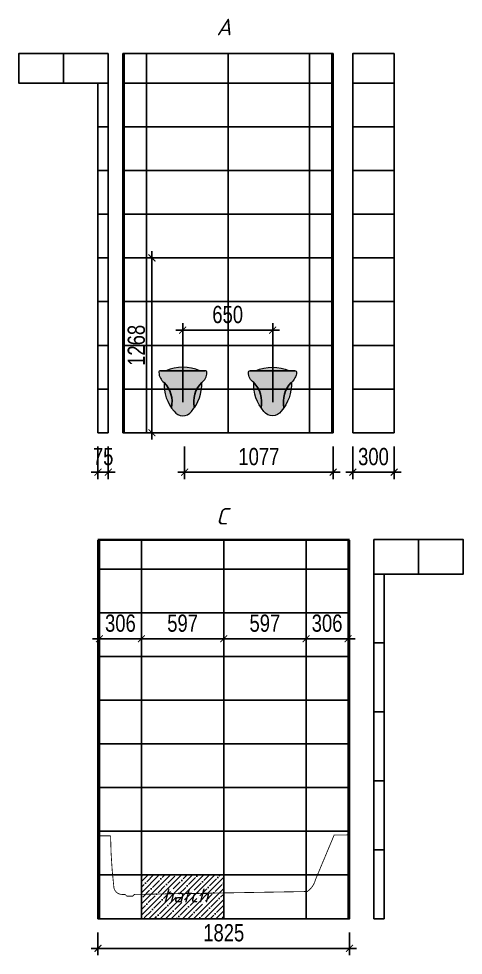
# Model space of a CAD drawing. Header units: metres. Extents: x -577923 to -19598, y 119734 to 247764.
# Drawn here: x -548915 to -545690, y 229113 to 235906 of the extents above; entities that cross this region are included whole.
import ezdxf

# ---------------------------------------------------------------- set-up
doc = ezdxf.new("R2010")
doc.units = ezdxf.units.M
for name, color, linetype in [('DECOR', 4, 'Continuous'), ('dim', 4, 'Continuous'), ('Gypsum_wall', 3, 'Continuous'), ('Sanitari', 144, 'Continuous')]:
    doc.layers.add(name, color=color, linetype=linetype)
doc.styles.add('ISO', font='isocpeui.ttf')
doc.styles.add('KOTE', font='romrust.shx', dxfattribs={"width": 0.8})
doc.dimstyles.new('ayala 50', dxfattribs={"dimscale": 50, "dimtxt": 2.5, "dimasz": 1, "dimexe": 1, "dimexo": 2, "dimgap": 1, "dimtad": 1, "dimdec": 0, "dimzin": 9, "dimdsep": 46, "dimtxsty": 'KOTE', "dimblk": 'ARCHTICK', "dimcen": 0, "dimdle": 1, "dimclrd": 4, "dimclre": 4, "dimclrt": 3, "dimadec": 0, "dimazin": 0, "dimtfac": 0.6666666666666667, "dimtdec": 0, "dimtix": 1, "dimtmove": 2, "dimatfit": 0, "dimfxl": 1, "dimtvp": 1, "dimtolj": 1, "dimarcsym": 0})

# ---------------------------------------------------------------- blocks, each defined once
blk = doc.blocks.new('унитаз 1')
h = blk.add_hatch(color=254)
edge = h.paths.add_edge_path()
edge.add_arc((-157.3251453478092, -98.50401199861986), 294.5309698314276, -41.26955553739282, 2.701019889427016, ccw=False)
edge.add_arc((0.2377624992122126, -251.6314884779817), 75.92636543459481, 214.7567478344436, 327.1857079855654, ccw=False)
edge.add_arc((153.7016445619669, -100.6310357836922), 290.4053761021253, 176.9348573449637, 221.9910952734679, ccw=False)
edge.add_arc((-87.76332049775247, -12.99026193475115), 86.91876412471954, 180.1693844915198, 236.0631118815857, ccw=False)
edge.add_arc((-162.5498127511836, -12.17884372813957), 12.17884372813958, 89.99999999971811, 185.0326856853758, ccw=False)
edge.add_arc((-142.8632881132071, -1310.622360366746), 1310.770205163979, 89.13943940691507, 90.86056059308493, ccw=False)
edge.add_arc((0, -283.5970853434737), 309.1922086268688, 66.52290070297028, 113.4770992970297, ccw=False)
edge.add_arc((142.8632881131962, -177580.7513536739), 177580.7524448936, 89.99364821490047, 90.00635178509953, ccw=False)
edge.add_arc((163.7529335503947, -11.07701779295229), 11.14216419027618, -11.231517970858079, 96.19883228586679, ccw=False)
edge.add_arc((72.9540471697785, -5.069157676560273), 102.0558525790059, 308.78269716749827, 355.403777173292, ccw=False)
blk.add_line((162.5498127511019, 0), (-162.5498127511019, 0))
at = {"color": 0, "lineweight": 0}
blk.add_lwpolyline([(136.8786112642847, -84.62446643065778, -0.194247072532276), (64.04866806039354, -292.7773424558691, -0.5341126730963396), (-62.14180582866538, -294.9166178336309, -0.199167472995976), (-136.28827347263, -85.10267761856085, -0.2488355322424486), (-174.6817047959776, -13.24722098730854, -0.440180771991267), (-162.5498127511237, 0, -0.007509949061723562), (-123.1767634752905, 0, -0.2077918152844594), (123.1767634752905, 0, -5.542978173972097e-05), (162.5498127511019, 0, -0.5063985441184753), (174.6817047959776, -13.24722098730854, -0.2062760094075902), (136.8786112642847, -84.62446643062867, 0.553844090579899)], format="xyb", dxfattribs=at)
for centre, start, end in [((-280.9636976764523, -226.4860439187178), 347.9547208789812, 44.34065058077024), ((280.9636976764523, -226.4860439187178), 135.6593494192298, 192.0452791210188)]:
    blk.add_arc(centre, 202.2875048907036, start, end)
blk = doc.blocks.new('_ArchTick')
at = {"color": 0, "linetype": 'ByBlock', "const_width": 0.15}
blk.add_lwpolyline([(-0.5, -0.5), (0.5, 0.5)], dxfattribs=at)
blk = doc.blocks.new('*D809')
at = {"layer": 'Defpoints', "color": 0, "linetype": 'ByBlock', "transparency": 16777216}
for p in [(-547711.0983289187, 232903.2429971101), (-546633.9193508052, 232903.2429971101), (-546633.9193508052, 232617.3337439736)]:
    blk.add_point(p, dxfattribs=at)
at = {"layer": 'dim', "color": 4, "linetype": 'ByBlock', "lineweight": -2, "transparency": 16777216}
for p, q in [((-547711.0983289187, 232803.2429971101), (-547711.0983289187, 232567.3337439736)), ((-546633.9193508052, 232803.2429971101), (-546633.9193508052, 232567.3337439736)), ((-547761.0983289187, 232617.3337439736), (-546583.9193508052, 232617.3337439736))]:
    blk.add_line(p, q, dxfattribs=at)
at = {"layer": 'dim', "color": 4, "linetype": 'ByBlock', "lineweight": -2, "transparency": 16777216, "xscale": 50, "yscale": 50, "zscale": 50, "rotation": 180}
blk.add_blockref('_ArchTick', (-547711.0983289187, 232617.3337439736), dxfattribs=at)
at = {"layer": 'dim', "color": 4, "linetype": 'ByBlock', "lineweight": -2, "transparency": 16777216, "xscale": 50, "yscale": 50, "zscale": 50}
blk.add_blockref('_ArchTick', (-546633.9193508052, 232617.3337439736), dxfattribs=at)
at = {"layer": 'dim', "color": 3, "linetype": 'ByBlock', "transparency": 16777216, "insert": (-547172.508839862, 232729.8337439736), "char_height": 125, "attachment_point": 5, "style": 'KOTE'}
blk.add_mtext('\\A1;1077', dxfattribs=at)
blk = doc.blocks.new('*D810')
at = {"layer": 'Defpoints', "color": 0, "linetype": 'ByBlock', "transparency": 16777216}
for p in [(-546491.1011292343, 232903.2429971101), (-546191.1011292343, 232903.2429971101), (-546191.1011292343, 232617.3337439736)]:
    blk.add_point(p, dxfattribs=at)
at = {"layer": 'dim', "color": 4, "linetype": 'ByBlock', "lineweight": -2, "transparency": 16777216}
for p, q in [((-546491.1011292343, 232803.2429971101), (-546491.1011292343, 232567.3337439736)), ((-546191.1011292343, 232803.2429971101), (-546191.1011292343, 232567.3337439736)), ((-546491.1011292343, 232617.3337439736), (-546541.1011292343, 232617.3337439736)), ((-546491.1011292343, 232617.3337439736), (-546191.1011292343, 232617.3337439736)), ((-546191.1011292343, 232617.3337439736), (-546141.1011292343, 232617.3337439736))]:
    blk.add_line(p, q, dxfattribs=at)
at = {"layer": 'dim', "color": 4, "linetype": 'ByBlock', "lineweight": -2, "transparency": 16777216, "xscale": 50, "yscale": 50, "zscale": 50}
blk.add_blockref('_ArchTick', (-546491.1011292343, 232617.3337439736), dxfattribs=at)
at = {"layer": 'dim', "color": 4, "linetype": 'ByBlock', "lineweight": -2, "transparency": 16777216, "xscale": 50, "yscale": 50, "zscale": 50, "rotation": 180}
blk.add_blockref('_ArchTick', (-546191.1011292343, 232617.3337439736), dxfattribs=at)
at = {"layer": 'dim', "color": 3, "linetype": 'ByBlock', "transparency": 16777216, "insert": (-546341.1011292343, 232729.8337439736), "char_height": 125, "attachment_point": 5, "style": 'KOTE'}
blk.add_mtext('\\A1;300', dxfattribs=at)
blk = doc.blocks.new('*D812')
at = {"layer": 'Defpoints', "color": 0, "linetype": 'ByBlock', "transparency": 16777216}
for p in [(-547072.3946126418, 233647.646334434), (-547725.444088964, 233025.6960513012), (-547072.3946126418, 233025.9748540211)]:
    blk.add_point(p, dxfattribs=at)
at = {"layer": 'dim', "color": 4, "linetype": 'ByBlock', "lineweight": -2, "transparency": 16777216}
for p, q in [((-547725.444088964, 233125.6960513012), (-547725.444088964, 233697.646334434)), ((-547072.3946126418, 233125.9748540211), (-547072.3946126418, 233697.646334434)), ((-547775.444088964, 233647.646334434), (-547022.3946126418, 233647.646334434))]:
    blk.add_line(p, q, dxfattribs=at)
at = {"layer": 'dim', "color": 4, "linetype": 'ByBlock', "lineweight": -2, "transparency": 16777216, "xscale": 50, "yscale": 50, "zscale": 50, "rotation": 180}
blk.add_blockref('_ArchTick', (-547725.444088964, 233647.646334434), dxfattribs=at)
at = {"layer": 'dim', "color": 4, "linetype": 'ByBlock', "lineweight": -2, "transparency": 16777216, "xscale": 50, "yscale": 50, "zscale": 50}
blk.add_blockref('_ArchTick', (-547072.3946126418, 233647.646334434), dxfattribs=at)
at = {"layer": 'dim', "color": 3, "linetype": 'ByBlock', "transparency": 16777216, "insert": (-547398.9193508029, 233760.146334434), "char_height": 125, "attachment_point": 5, "style": 'KOTE'}
blk.add_mtext('\\A1;650', dxfattribs=at)
blk = doc.blocks.new('*D813')
at = {"layer": 'Defpoints', "color": 0, "linetype": 'ByBlock', "transparency": 16777216}
for p in [(-548339.993248146, 232903.2429971101), (-548264.993248146, 232903.2429971101), (-548339.993248146, 232617.3337439736)]:
    blk.add_point(p, dxfattribs=at)
at = {"layer": 'dim', "color": 4, "linetype": 'ByBlock', "lineweight": -2, "transparency": 16777216}
for p, q in [((-548339.993248146, 232803.2429971101), (-548339.993248146, 232567.3337439736)), ((-548264.993248146, 232803.2429971101), (-548264.993248146, 232567.3337439736)), ((-548339.993248146, 232617.3337439736), (-548389.993248146, 232617.3337439736)), ((-548264.993248146, 232617.3337439736), (-548339.993248146, 232617.3337439736)), ((-548264.993248146, 232617.3337439736), (-548214.993248146, 232617.3337439736))]:
    blk.add_line(p, q, dxfattribs=at)
at = {"layer": 'dim', "color": 4, "linetype": 'ByBlock', "lineweight": -2, "transparency": 16777216, "xscale": 50, "yscale": 50, "zscale": 50}
blk.add_blockref('_ArchTick', (-548339.993248146, 232617.3337439736), dxfattribs=at)
at = {"layer": 'dim', "color": 4, "linetype": 'ByBlock', "lineweight": -2, "transparency": 16777216, "xscale": 50, "yscale": 50, "zscale": 50, "rotation": 180}
blk.add_blockref('_ArchTick', (-548264.993248146, 232617.3337439736), dxfattribs=at)
at = {"layer": 'dim', "color": 3, "linetype": 'ByBlock', "transparency": 16777216, "insert": (-548302.493248146, 232729.8337439736), "char_height": 125, "attachment_point": 5, "style": 'KOTE'}
blk.add_mtext('\\A1;75', dxfattribs=at)
blk = doc.blocks.new('*D815')
at = {"layer": 'Defpoints', "color": 0, "linetype": 'ByBlock', "transparency": 16777216}
for p in [(-548339.9932481461, 229378.6603916792), (-546514.9932481461, 229378.6603916792), (-546514.9932481461, 229163.4217197075)]:
    blk.add_point(p, dxfattribs=at)
at = {"layer": 'dim', "color": 4, "linetype": 'ByBlock', "lineweight": -2, "transparency": 16777216}
for p, q in [((-548339.9932481461, 229278.6603916792), (-548339.9932481461, 229113.4217197075)), ((-546514.9932481461, 229278.6603916792), (-546514.9932481461, 229113.4217197075)), ((-548389.9932481461, 229163.4217197075), (-546464.9932481461, 229163.4217197075))]:
    blk.add_line(p, q, dxfattribs=at)
at = {"layer": 'dim', "color": 4, "linetype": 'ByBlock', "lineweight": -2, "transparency": 16777216, "xscale": 50, "yscale": 50, "zscale": 50, "rotation": 180}
blk.add_blockref('_ArchTick', (-548339.9932481461, 229163.4217197075), dxfattribs=at)
at = {"layer": 'dim', "color": 4, "linetype": 'ByBlock', "lineweight": -2, "transparency": 16777216, "xscale": 50, "yscale": 50, "zscale": 50}
blk.add_blockref('_ArchTick', (-546514.9932481461, 229163.4217197075), dxfattribs=at)
at = {"layer": 'dim', "color": 3, "linetype": 'ByBlock', "transparency": 16777216, "insert": (-547427.4932481461, 229275.9217197075), "char_height": 125, "attachment_point": 5, "style": 'KOTE'}
blk.add_mtext('\\A1;1825', dxfattribs=at)
blk = doc.blocks.new('*D822')
at = {"layer": 'Defpoints', "color": 0, "linetype": 'ByBlock', "transparency": 16777216}
for p in [(-548024.4932481461, 231408.9571876146), (-547427.4932481461, 231408.9571876146), (-547427.4932481461, 231408.9571876146)]:
    blk.add_point(p, dxfattribs=at)
at = {"layer": 'Gypsum_wall', "color": 4, "linetype": 'ByBlock', "lineweight": -2, "transparency": 16777216}
for p, q in [((-547427.4932481461, 231508.9571876146), (-547427.4932481461, 231458.9571876146)), ((-548074.4932481461, 231408.9571876146), (-547377.4932481461, 231408.9571876146)), ((-548024.4932481461, 231308.9571876146), (-548024.4932481461, 231358.9571876146))]:
    blk.add_line(p, q, dxfattribs=at)
at = {"layer": 'Gypsum_wall', "color": 4, "linetype": 'ByBlock', "lineweight": -2, "transparency": 16777216, "xscale": 50, "yscale": 50, "zscale": 50, "rotation": 180}
blk.add_blockref('_ArchTick', (-548024.4932481461, 231408.9571876146), dxfattribs=at)
at = {"layer": 'Gypsum_wall', "color": 4, "linetype": 'ByBlock', "lineweight": -2, "transparency": 16777216, "xscale": 50, "yscale": 50, "zscale": 50}
blk.add_blockref('_ArchTick', (-547427.4932481461, 231408.9571876146), dxfattribs=at)
at = {"layer": 'Gypsum_wall', "color": 3, "linetype": 'ByBlock', "transparency": 16777216, "insert": (-547725.9932481461, 231521.4571876146), "char_height": 125, "attachment_point": 5, "style": 'KOTE'}
blk.add_mtext('\\A1;597', dxfattribs=at)
blk = doc.blocks.new('*D823')
at = {"layer": 'Defpoints', "color": 0, "linetype": 'ByBlock', "transparency": 16777216}
for p in [(-546830.4932481461, 231408.9571876146), (-547427.4932481461, 231203.2787054473), (-546830.4932481461, 231214.782182844)]:
    blk.add_point(p, dxfattribs=at)
at = {"layer": 'dim', "color": 4, "linetype": 'ByBlock', "lineweight": -2, "transparency": 16777216}
for p, q in [((-547427.4932481461, 231303.2787054473), (-547427.4932481461, 231458.9571876146)), ((-546830.4932481461, 231314.782182844), (-546830.4932481461, 231458.9571876146)), ((-547477.4932481461, 231408.9571876146), (-546780.4932481461, 231408.9571876146))]:
    blk.add_line(p, q, dxfattribs=at)
at = {"layer": 'dim', "color": 4, "linetype": 'ByBlock', "lineweight": -2, "transparency": 16777216, "xscale": 50, "yscale": 50, "zscale": 50, "rotation": 180}
blk.add_blockref('_ArchTick', (-547427.4932481461, 231408.9571876146), dxfattribs=at)
at = {"layer": 'dim', "color": 4, "linetype": 'ByBlock', "lineweight": -2, "transparency": 16777216, "xscale": 50, "yscale": 50, "zscale": 50}
blk.add_blockref('_ArchTick', (-546830.4932481461, 231408.9571876146), dxfattribs=at)
at = {"layer": 'dim', "color": 3, "linetype": 'ByBlock', "transparency": 16777216, "insert": (-547128.9932481461, 231521.4571876146), "char_height": 125, "attachment_point": 5, "style": 'KOTE'}
blk.add_mtext('\\A1;597', dxfattribs=at)
blk = doc.blocks.new('*D824')
at = {"layer": 'Defpoints', "color": 0, "linetype": 'ByBlock', "transparency": 16777216}
for p in [(-546830.4932481461, 231408.9571876146), (-546524.9932481461, 231408.9571876146), (-546524.9932481461, 231203.2787054473)]:
    blk.add_point(p, dxfattribs=at)
at = {"layer": 'dim', "color": 4, "linetype": 'ByBlock', "lineweight": -2, "transparency": 16777216}
for p, q in [((-546830.4932481461, 231508.9571876146), (-546830.4932481461, 231458.9571876146)), ((-546524.9932481461, 231303.2787054473), (-546524.9932481461, 231458.9571876146)), ((-546830.4932481461, 231408.9571876146), (-546880.4932481461, 231408.9571876146)), ((-546830.4932481461, 231408.9571876146), (-546524.9932481461, 231408.9571876146)), ((-546524.9932481461, 231408.9571876146), (-546474.9932481461, 231408.9571876146))]:
    blk.add_line(p, q, dxfattribs=at)
at = {"layer": 'dim', "color": 4, "linetype": 'ByBlock', "lineweight": -2, "transparency": 16777216, "xscale": 50, "yscale": 50, "zscale": 50}
blk.add_blockref('_ArchTick', (-546830.4932481461, 231408.9571876146), dxfattribs=at)
at = {"layer": 'dim', "color": 4, "linetype": 'ByBlock', "lineweight": -2, "transparency": 16777216, "xscale": 50, "yscale": 50, "zscale": 50, "rotation": 180}
blk.add_blockref('_ArchTick', (-546524.9932481461, 231408.9571876146), dxfattribs=at)
at = {"layer": 'dim', "color": 3, "linetype": 'ByBlock', "transparency": 16777216, "insert": (-546677.7432481461, 231521.4571876146), "char_height": 125, "attachment_point": 5, "style": 'KOTE'}
blk.add_mtext('\\A1;306', dxfattribs=at)
blk = doc.blocks.new('*D825')
at = {"layer": 'Defpoints', "color": 0, "linetype": 'ByBlock', "transparency": 16777216}
for p in [(-548329.9932481461, 231408.9571876144), (-548024.4932481461, 231408.9571876146), (-548329.9932481461, 231214.782182844)]:
    blk.add_point(p, dxfattribs=at)
at = {"layer": 'Gypsum_wall', "color": 4, "linetype": 'ByBlock', "lineweight": -2, "transparency": 16777216}
for p, q in [((-548329.9932481461, 231314.782182844), (-548329.9932481461, 231458.9571876144)), ((-548329.9932481461, 231408.9571876144), (-548379.9932481461, 231408.9571876144)), ((-548024.4932481461, 231408.9571876144), (-548329.9932481461, 231408.9571876144)), ((-548024.4932481461, 231408.9571876144), (-547974.4932481461, 231408.9571876144)), ((-548024.4932481461, 231308.9571876146), (-548024.4932481461, 231358.9571876144))]:
    blk.add_line(p, q, dxfattribs=at)
at = {"layer": 'Gypsum_wall', "color": 4, "linetype": 'ByBlock', "lineweight": -2, "transparency": 16777216, "xscale": 50, "yscale": 50, "zscale": 50}
blk.add_blockref('_ArchTick', (-548329.9932481461, 231408.9571876144), dxfattribs=at)
at = {"layer": 'Gypsum_wall', "color": 4, "linetype": 'ByBlock', "lineweight": -2, "transparency": 16777216, "xscale": 50, "yscale": 50, "zscale": 50, "rotation": 180}
blk.add_blockref('_ArchTick', (-548024.4932481461, 231408.9571876144), dxfattribs=at)
at = {"layer": 'Gypsum_wall', "color": 3, "linetype": 'ByBlock', "transparency": 16777216, "insert": (-548177.2432481461, 231521.4571876144), "char_height": 125, "attachment_point": 5, "style": 'KOTE'}
blk.add_mtext('\\A1;306', dxfattribs=at)
blk = doc.blocks.new('*D1196')
at = {"layer": 'DECOR', "color": 4, "linetype": 'ByBlock', "lineweight": -2, "transparency": 16777216}
for p, q in [((-547948.7848773766, 234221.2429971101), (-547948.7848773766, 232853.2429971101)), ((-547888.419350805, 234171.2429971101), (-547898.7848773766, 234171.2429971101)), ((-547888.4193508052, 232903.2429971101), (-547898.7848773766, 232903.2429971101))]:
    blk.add_line(p, q, dxfattribs=at)
at = {"layer": 'Defpoints', "color": 0, "linetype": 'ByBlock', "transparency": 16777216}
for p in [(-547988.419350805, 234171.2429971101), (-547988.4193508052, 232903.2429971101), (-547948.7848773766, 232903.2429971101)]:
    blk.add_point(p, dxfattribs=at)
at = {"layer": 'DECOR', "color": 4, "linetype": 'ByBlock', "lineweight": -2, "transparency": 16777216, "xscale": 50, "yscale": 50, "zscale": 50}
for p, rotation in [((-547948.7848773766, 234171.2429971101), 90), ((-547948.7848773766, 232903.2429971101), 270)]:
    blk.add_blockref('_ArchTick', p, dxfattribs=dict(at, rotation=rotation))
at = {"layer": 'DECOR', "color": 3, "linetype": 'ByBlock', "transparency": 16777216, "insert": (-548061.2848773766, 233537.24299711), "char_height": 125, "attachment_point": 5, "rotation": 90, "style": 'KOTE'}
blk.add_mtext('\\A1;1268', dxfattribs=at)

msp = doc.modelspace()

# ---------------------------------------------------------------- hatches: boundary and pattern name
at = {"layer": 'DECOR', "linetype": 'ByBlock', "true_color": 0x229ef7}
h = msp.add_hatch(dxfattribs=at)
h.set_pattern_fill('ANSI35', color=150, scale=9, style=0)
h.set_pattern_definition([(45, (0, 0), (-40.41115254481118, 40.41115254481119), []), (45, (40.41117000000001, 0), (-40.41115254481118, 40.41115254481119), [71.4375, -14.2875, 0, -14.2875])])
h.paths.add_polyline_path([(-547427.4932481461, 229695.6603916792), (-548024.4932481461, 229695.6603916792), (-548024.4932481461, 229555.5644382775), (-547427.4932481463, 229565.5930822917)])
h.paths.add_polyline_path([(-547427.4932481461, 229565.5930822917), (-548024.493248146, 229555.5644382775), (-548024.493248146, 229378.6603916792), (-547427.4932481463, 229378.6603916792)])

# ---------------------------------------------------------------- linework, layer by layer
at = {"color": 0, "linetype": 'ByBlock'}
for p, q in [((-548589.9932481464, 235653.2429971102), (-548589.9932481464, 235439.2429971101)), ((-548264.9932481464, 235653.2429971102), (-548339.9932481464, 235653.2429971102)), ((-548264.993248146, 232903.2429971101), (-548264.9932481464, 235653.2429971102)), ((-548148.9193508052, 232903.2429971101), (-548148.9193508048, 235653.2429971102)), ((-547988.4193508052, 232903.2429971099), (-547988.4193508048, 235653.24299711)), ((-547396.4193508052, 232903.2429971099), (-547396.4193508048, 235653.24299711)), ((-546804.4193508052, 232903.2429971099), (-546804.4193508048, 235653.24299711)), ((-546643.9193508052, 232903.2429971101), (-546643.9193508048, 235653.2429971102)), ((-548339.993248146, 235439.2429971101), (-548339.993248146, 232903.2429971101)), ((-548264.993248146, 235439.2429971101), (-548339.993248146, 235439.2429971101)), ((-548148.9193508052, 235439.2429971101), (-546643.9193508052, 235439.2429971101)), ((-546491.1011292343, 235439.2429971101), (-546191.1011292343, 235439.2429971101)), ((-548264.993248146, 235122.2429971101), (-548339.993248146, 235122.2429971101)), ((-548148.9193508052, 235122.2429971101), (-546643.9193508052, 235122.2429971101)), ((-546491.1011292343, 235122.2429971101), (-546191.1011292343, 235122.2429971101)), ((-548264.993248146, 234805.2429971101), (-548339.993248146, 234805.2429971101)), ((-548148.9193508052, 234805.2429971101), (-546643.9193508052, 234805.2429971101)), ((-546491.1011292343, 234805.2429971101), (-546191.1011292343, 234805.2429971101)), ((-548264.993248146, 234488.2429971101), (-548339.993248146, 234488.2429971101)), ((-548148.9193508052, 234488.2429971101), (-546643.9193508052, 234488.2429971101)), ((-546491.1011292343, 234488.2429971101), (-546191.1011292343, 234488.2429971101)), ((-548264.993248146, 234171.2429971101), (-548339.993248146, 234171.2429971101)), ((-548148.9193508052, 234171.2429971101), (-546643.9193508052, 234171.2429971101)), ((-546491.1011292343, 234171.2429971101), (-546191.1011292343, 234171.2429971101)), ((-548264.993248146, 233854.2429971101), (-548339.993248146, 233854.2429971101)), ((-548148.9193508052, 233854.2429971101), (-546643.9193508052, 233854.2429971101)), ((-546491.1011292343, 233854.2429971101), (-546191.1011292343, 233854.2429971101)), ((-548264.993248146, 233537.2429971101), (-548339.993248146, 233537.2429971101)), ((-548148.9193508052, 233537.2429971101), (-546643.9193508052, 233537.2429971101)), ((-546491.1011292343, 233537.2429971101), (-546191.1011292343, 233537.2429971101)), ((-548264.993248146, 233220.2429971101), (-548339.993248146, 233220.2429971101)), ((-548148.9193508052, 233220.2429971101), (-546643.9193508052, 233220.2429971101)), ((-546491.1011292343, 233220.2429971101), (-546191.1011292343, 233220.2429971101)), ((-548339.993248146, 232903.2429971101), (-548264.993248146, 232903.2429971101)), ((-548148.9193508052, 232903.2429971101), (-546643.9193508052, 232903.2429971101)), ((-548339.9932481461, 232128.6603916792), (-546514.9932481461, 232128.6603916792)), ((-548329.9932481461, 232123.0875904272), (-548329.9932481461, 229378.6603916792)), ((-548024.4932481461, 232123.0875904272), (-548024.493248146, 229378.6603916792)), ((-547427.4932481461, 232123.0875904272), (-547427.4932481461, 229378.6603916792)), ((-546830.4932481461, 232123.0875904272), (-546830.4932481461, 229378.6603916792)), ((-546524.9932481461, 232123.0875904272), (-546524.9932481461, 229378.6603916792)), ((-546339.5755114411, 232128.6603916792), (-546339.5755114408, 229378.6603916791)), ((-546014.5755114411, 231878.6603916792), (-546014.5755114411, 232128.6603916792)), ((-548329.9932481461, 231914.6603916792), (-546524.9932481461, 231914.6603916792)), ((-546264.5755114408, 231878.6603916792), (-546339.5755114408, 231878.6603916792)), ((-546264.5755114408, 229378.6603916791), (-546264.5755114411, 231878.6603916792)), ((-548329.9932481461, 231597.6603916792), (-546524.9932481461, 231597.6603916792)), ((-546264.5755114408, 231378.6603916792), (-546339.5755114408, 231378.6603916792)), ((-548329.9932481461, 231280.6603916792), (-546524.9932481461, 231280.6603916792)), ((-548329.9932481461, 230963.6603916792), (-546524.9932481461, 230963.6603916792)), ((-546264.5755114408, 230878.6603916792), (-546339.5755114408, 230878.6603916792)), ((-548329.9932481461, 230646.6603916792), (-546524.9932481461, 230646.6603916792)), ((-546264.5755114406, 230378.6603916792), (-546339.5755114406, 230378.6603916792)), ((-548329.9932481461, 230329.6603916792), (-546524.9932481461, 230329.6603916792)), ((-548329.9932481461, 230012.6603916792), (-546524.9932481461, 230012.6603916792)), ((-546264.5755114408, 229878.6603916792), (-546339.5755114408, 229878.6603916792)), ((-548329.9932481461, 229695.6603916792), (-546524.9932481461, 229695.6603916792)), ((-546339.5755114408, 229378.6603916791), (-546264.5755114408, 229378.6603916791))]:
    msp.add_line(p, q, dxfattribs=at)
for points in [[(-548264.9932481464, 235653.2429971102), (-548914.9932481464, 235653.2429971102), (-548914.9932481465, 235439.2429971101), (-548339.9932481464, 235439.2429971102)], [(-546633.9193508052, 232903.2429971101), (-548158.9193508052, 232903.2429971101), (-548158.9193508048, 235653.2429971102), (-546633.9193508048, 235653.2429971102), (-546633.9193508052, 232903.2429971101)], [(-546491.1011292343, 232903.2429971101), (-546491.1011292343, 235653.2429971102), (-546191.1011292343, 235653.2429971102), (-546191.1011292343, 232903.2429971101), (-546491.1011292343, 232903.2429971101)], [(-546339.5755114411, 231878.6603916792), (-545689.5755114411, 231878.6603916792), (-545689.5755114411, 232128.6603916792), (-546339.5755114411, 232128.6603916792)]]:
    msp.add_lwpolyline(points, dxfattribs=at)
msp.add_lwpolyline([(-546514.9932481461, 232123.0875904272), (-548339.9932481461, 232123.0875904272), (-548339.9932481461, 229378.6603916792), (-546514.9932481461, 229378.6603916792)], close=True, dxfattribs=at)
at = {"color": 30, "const_width": 6}
msp.add_lwpolyline([(-548322.1022000362, 230012.6603916792), (-546538.2858086942, 230012.6603916792, -1), (-546538.2858086942, 229986.0752705831), (-546626.0795153397, 229986.0752705831), (-546762.2579155351, 229661.0038851647, -0.1833771719657895), (-546821.7213556069, 229575.769080054), (-548075.2076191359, 229554.7125180546), (-548087.2597455113, 229542.6603916792), (-548131.1749838686, 229542.6603916792), (-548143.227110244, 229554.7125180546), (-548168.4951048885, 229554.7125180546, -0.3524032665744605), (-548224.6382873268, 229606.0396013249, -0.02605714699306889), (-548248.5196921516, 229979.3173766717), (-548322.1022000362, 229979.3173766717, -1), (-548322.1022000362, 230012.6603916792, -0.1672718561830575)], format="xyb", dxfattribs=at)

# ---------------------------------------------------------------- block references
at = {"layer": 'Sanitari', "xscale": -1}
msp.add_blockref('унитаз 1', (-547723.9193508052, 233353.2429971101), dxfattribs=at)
at = {"layer": 'Sanitari'}
msp.add_blockref('унитаз 1', (-547073.9193508052, 233353.52179983), dxfattribs=at)

# ---------------------------------------------------------------- texts
at = {"color": 0, "linetype": 'ByBlock', "char_height": 120, "width": 155.4582713033888, "attachment_point": 3, "style": 'ISO'}
for s, insert in [('A', (-547371.9894677758, 235906.261105411)), ('C', (-547397.7135248813, 232357.8671984204))]:
    msp.add_mtext(s, dxfattribs=dict(at, insert=insert))
at = {"layer": 'DECOR', "color": 0, "insert": (-547867.5979247878, 229596.5052295175), "char_height": 100, "width": 401.5684668530012, "attachment_point": 1, "style": 'ISO'}
msp.add_mtext('hatch', dxfattribs=at)

# ---------------------------------------------------------------- dimensions: what is measured, and where the dimension line sits
at = {"layer": 'DECOR', "color": 150, "linetype": 'ByBlock', "true_color": 0x229ef7}
dim = msp.add_linear_dim(base=(-547948.7848773766, 232903.2429971101), p1=(-547988.419350805, 234171.2429971101), p2=(-547988.4193508052, 232903.2429971101), angle=90, dimstyle='ayala 50', dxfattribs=at)
dim.commit()
dim.dimension.update_dxf_attribs({"geometry": '*D1196', "text_midpoint": (-548061.2848773766, 233537.24299711)})
at = {"layer": 'dim', "color": 1, "linetype": 'ByBlock'}
dim = msp.add_linear_dim(base=(-547072.3946126418, 233647.646334434), p1=(-547725.444088964, 233025.6960513012), p2=(-547072.3946126418, 233025.9748540211), text='650', dimstyle='ayala 50', dxfattribs=at)
dim.commit()
dim.dimension.update_dxf_attribs({"geometry": '*D812', "text_midpoint": (-547398.9193508029, 233760.146334434)})
for base, p1, p2, picture, middle in [((-548339.993248146, 232617.3337439736), (-548264.993248146, 232903.2429971101), (-548339.993248146, 232903.2429971101), '*D813', (-548302.493248146, 232729.8337439736)), ((-546633.9193508052, 232617.3337439736), (-547711.0983289187, 232903.2429971101), (-546633.9193508052, 232903.2429971101), '*D809', (-547172.508839862, 232729.8337439736)), ((-546191.1011292343, 232617.3337439736), (-546491.1011292343, 232903.2429971101), (-546191.1011292343, 232903.2429971101), '*D810', (-546341.1011292343, 232729.8337439736)), ((-546830.4932481461, 231408.9571876146), (-547427.4932481461, 231203.2787054473), (-546830.4932481461, 231214.782182844), '*D823', (-547128.9932481461, 231521.4571876146)), ((-546524.9932481461, 231408.9571876146), (-546830.4932481461, 231408.9571876146), (-546524.9932481461, 231203.2787054473), '*D824', (-546677.7432481461, 231521.4571876146)), ((-546514.9932481461, 229163.4217197075), (-548339.9932481461, 229378.6603916792), (-546514.9932481461, 229378.6603916792), '*D815', (-547427.4932481461, 229275.9217197075))]:
    dim = msp.add_linear_dim(base=base, p1=p1, p2=p2, dimstyle='ayala 50', dxfattribs=at)
    dim.commit()
    dim.dimension.update_dxf_attribs({"geometry": picture, "text_midpoint": middle})
at = {"layer": 'Gypsum_wall', "color": 1, "linetype": 'ByBlock'}
for base, p2, picture, middle in [((-548329.9932481461, 231408.9571876144), (-548329.9932481461, 231214.782182844), '*D825', (-548177.2432481461, 231521.4571876144)), ((-547427.4932481461, 231408.9571876146), (-547427.4932481461, 231408.9571876146), '*D822', (-547725.9932481461, 231521.4571876146))]:
    dim = msp.add_linear_dim(base=base, p1=(-548024.4932481461, 231408.9571876146), p2=p2, dimstyle='ayala 50', dxfattribs=at)
    dim.commit()
    dim.dimension.update_dxf_attribs({"geometry": picture, "text_midpoint": middle})

doc.saveas('drawing.dxf')
